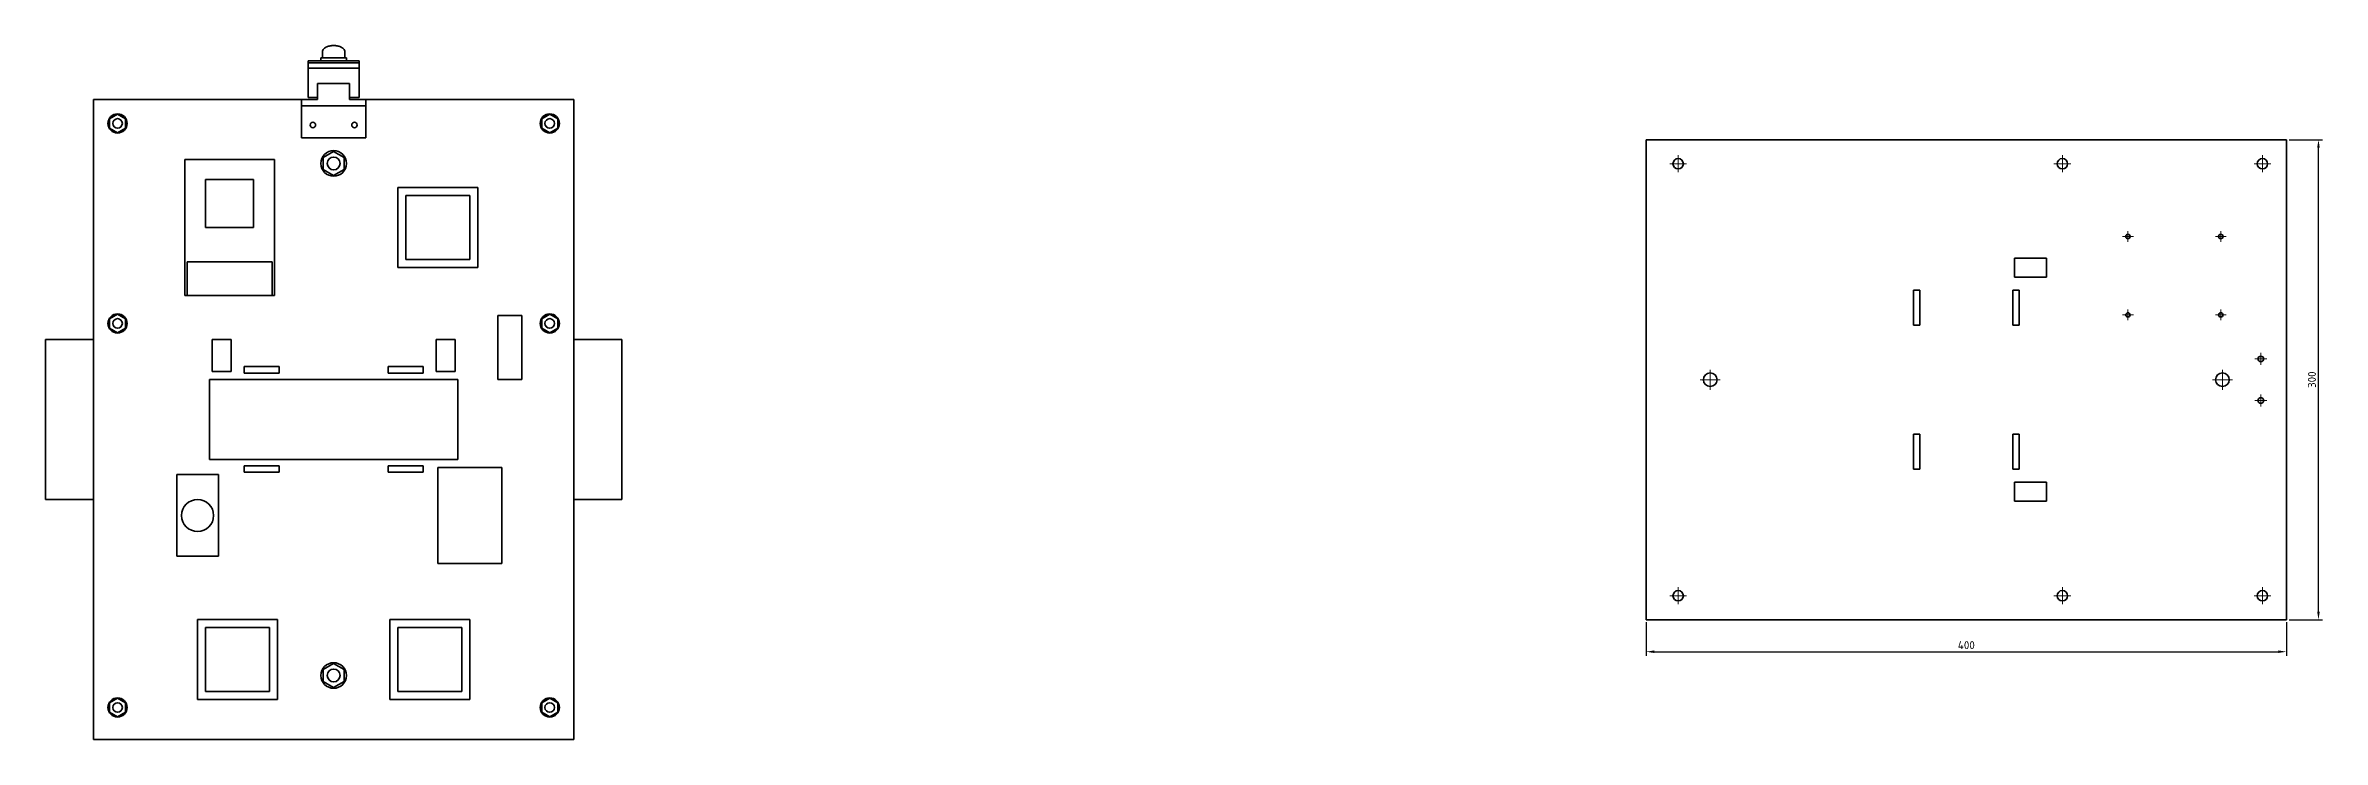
# Model space of a CAD drawing. Header units: millimetres. Extents: x 2065 to 9328, y -1428 to 511.
# Drawn here: x 4326 to 5748, y -170 to 264 of the extents above; entities that cross this region are included whole.
import ezdxf

# ---------------------------------------------------------------- set-up
doc = ezdxf.new("R2010")
doc.units = ezdxf.units.MM
doc.linetypes.add('CENTER_ISO', pattern=[26, 18, -3, 2, -3])
for name, color, linetype, lineweight in [('2D-VISIBLE', 7, 'Continuous', 35), ('CENTER', 1, 'CENTER_ISO', 18), ('DIMENSIONS', 4, 'Continuous', 18)]:
    doc.layers.add(name, color=color, linetype=linetype, lineweight=lineweight)
doc.styles.add('ISO', font='isocpeur.ttf')
doc.styles.add('OpenSansCondensed-Light', font='OpenSansCondensed-Light.ttf')
doc.dimstyles.new('EZDXF', dxfattribs={"dimtxt": 0.25, "dimasz": 0.175, "dimexe": 0.375, "dimexo": 0.125, "dimgap": 0.1, "dimtad": 1, "dimlfac": 100, "dimzin": 12, "dimdsep": 46, "dimtxsty": 'OpenSansCondensed-Light', "dimblk": 'ARCHTICK', "dimcen": 2.5, "dimazin": 3, "dimtfac": 0.5, "dimtmove": 2, "dimatfit": 3})

# ---------------------------------------------------------------- blocks, each defined once
blk = doc.blocks.new('_CLOSEDFILLED')
at = {"color": 0, "linetype": 'BYBLOCK'}
blk.add_solid([(-1, 0.16), (0, 0), (-1, -0.16)], dxfattribs=at)
blk = doc.blocks.new('*D11')
at = {"color": 4}
for p, q in [((5326, -96.6), (5326, -117.5)), ((5726, -96.6), (5726, -117.5)), ((5331, -115), (5721, -115))]:
    blk.add_line(p, q, dxfattribs=at)
at = {"layer": 'Defpoints'}
for p in [(5326, -95), (5726, -95), (5326, -115)]:
    blk.add_point(p, dxfattribs=at)
at = {"layer": 'DIMENSIONS', "color": 4, "xscale": 5, "yscale": 5, "rotation": 180}
blk.add_blockref('_CLOSEDFILLED', (5326, -115), dxfattribs=at)
at = {"layer": 'DIMENSIONS', "color": 4, "xscale": 5, "yscale": 5}
blk.add_blockref('_CLOSEDFILLED', (5726, -115), dxfattribs=at)
at = {"layer": 'DIMENSIONS', "color": 7, "insert": (5526, -110.9), "char_height": 5, "attachment_point": 5, "style": 'ISO'}
blk.add_mtext('400', dxfattribs=at)
blk = doc.blocks.new('*D12')
at = {"color": 4}
for p, q in [((5727.6, 205), (5748.5, 205)), ((5746, -90), (5746, 200)), ((5727.6, -95), (5748.5, -95))]:
    blk.add_line(p, q, dxfattribs=at)
at = {"layer": 'Defpoints'}
for p in [(5726, 205), (5726, -95), (5746, -95)]:
    blk.add_point(p, dxfattribs=at)
at = {"layer": 'DIMENSIONS', "color": 4, "xscale": 5, "yscale": 5}
for p, rotation in [((5746, 205), 90), ((5746, -95), 270)]:
    blk.add_blockref('_CLOSEDFILLED', p, dxfattribs=dict(at, rotation=rotation))
at = {"layer": 'DIMENSIONS', "color": 7, "insert": (5741.9, 55), "char_height": 5, "attachment_point": 5, "rotation": 90, "style": 'ISO'}
blk.add_mtext('300', dxfattribs=at)

msp = doc.modelspace()

# ---------------------------------------------------------------- linework, layer by layer
at = {"layer": '2D-VISIBLE'}
for p, q in [((4498, 254.27), (4498, 256.24)), ((4514, 256.24), (4498, 256.24)), ((4499, 259.84), (4499, 256.24)), ((4513, 259.84), (4513, 256.24)), ((4514, 254.27), (4514, 256.24)), ((4522, 254.27), (4490, 254.27)), ((4490, 252.96), (4490, 254.27)), ((4490, 249.68), (4490, 252.96)), ((4522, 252.96), (4490, 252.96)), ((4522, 252.96), (4490, 252.96)), ((4522, 249.68), (4490, 249.68)), ((4490, 231.33), (4490, 249.68)), ((4522, 252.96), (4522, 254.27)), ((4522, 249.68), (4522, 252.96)), ((4522, 231.33), (4522, 249.68)), ((4356, -169.85), (4356, 230.15)), ((4486, 230.15), (4356, 230.15)), ((4496, 230.15), (4486, 230.15)), ((4486, 226.15), (4486, 230.15)), ((4496, 231.33), (4490, 231.33)), ((4516, 240.15), (4496, 240.15)), ((4496, 230.15), (4496, 240.15)), ((4516, 230.15), (4516, 240.15)), ((4522, 231.33), (4516, 231.33)), ((4526, 230.15), (4516, 230.15)), ((4656, 230.15), (4526, 230.15)), ((4526, 226.15), (4526, 230.15)), ((4656, -169.85), (4656, 230.15)), ((4371, 220.92), (4366, 218.03)), ((4366, 218.03), (4366, 212.26)), ((4376, 218.03), (4371, 220.92)), ((4376, 212.26), (4376, 218.03)), ((4486, 206.15), (4486, 226.15)), ((4526, 226.15), (4486, 226.15)), ((4526, 206.15), (4526, 226.15)), ((4641, 220.92), (4636, 218.03)), ((4636, 218.03), (4636, 212.26)), ((4646, 218.03), (4641, 220.92)), ((4646, 212.26), (4646, 218.03)), ((4366, 212.26), (4371, 209.37)), ((4371, 209.37), (4376, 212.26)), ((4526, 206.15), (4486, 206.15)), ((4636, 212.26), (4641, 209.37)), ((4641, 209.37), (4646, 212.26)), ((5726, 205), (5326, 205)), ((5326, 205), (5326, -95)), ((5726, -95), (5726, 205)), ((4469, 192.65), (4413, 192.65)), ((4413, 107.65), (4413, 192.65)), ((4469, 107.65), (4469, 192.65)), ((4506, 197.65), (4499.5, 193.9)), ((4499.5, 193.9), (4499.5, 186.39)), ((4499.5, 186.39), (4506, 182.64)), ((4512.5, 193.9), (4506, 197.65)), ((4506, 182.64), (4512.5, 186.39)), ((4512.5, 186.39), (4512.5, 193.9)), ((4456, 180.15), (4426, 180.15)), ((4426, 150.15), (4426, 180.15)), ((4456, 150.15), (4456, 180.15)), ((4596, 175.15), (4546, 175.15)), ((4546, 125.15), (4546, 175.15)), ((4596, 125.15), (4596, 175.15)), ((4591, 170.15), (4551, 170.15)), ((4551, 130.15), (4551, 170.15)), ((4591, 130.15), (4591, 170.15)), ((4456, 150.15), (4426, 150.15)), ((4467.5, 128.65), (4414.5, 128.65)), ((4414.5, 107.65), (4414.5, 128.65)), ((4467.5, 107.65), (4467.5, 128.65)), ((4591, 130.15), (4551, 130.15)), ((5556, 131), (5576, 131)), ((5556, 119), (5556, 131)), ((5576, 131), (5576, 119)), ((4596, 125.15), (4546, 125.15)), ((5576, 119), (5556, 119)), ((4414.5, 107.65), (4413, 107.65)), ((4467.5, 107.65), (4414.5, 107.65)), ((4469, 107.65), (4467.5, 107.65)), ((5493, 111), (5497, 111)), ((5493, 89), (5493, 111)), ((5497, 111), (5497, 89)), ((5555, 111), (5559, 111)), ((5555, 89), (5555, 111)), ((5559, 111), (5559, 89)), ((4371, 95.92), (4366, 93.03)), ((4366, 93.03), (4366, 87.26)), ((4366, 87.26), (4371, 84.37)), ((4376, 93.03), (4371, 95.92)), ((4371, 84.37), (4376, 87.26)), ((4376, 87.26), (4376, 93.03)), ((4623.5, 95.15), (4608.5, 95.15)), ((4608.5, 55.15), (4608.5, 95.15)), ((4623.5, 55.15), (4623.5, 95.15)), ((4641, 95.92), (4636, 93.03)), ((4636, 93.03), (4636, 87.26)), ((4636, 87.26), (4641, 84.37)), ((4646, 93.03), (4641, 95.92)), ((4641, 84.37), (4646, 87.26)), ((4646, 87.26), (4646, 93.03)), ((5497, 89), (5493, 89)), ((5559, 89), (5555, 89)), ((4356, 80.15), (4326, 80.15)), ((4442, 80.15), (4430, 80.15)), ((4430, 80.15), (4430, 60.15)), ((4442, 80.15), (4442, 60.15)), ((4582, 80.15), (4570, 80.15)), ((4570, 80.15), (4570, 60.15)), ((4582, 80.15), (4582, 60.15)), ((4686, 80.15), (4656, 80.15)), ((4442, 60.15), (4430, 60.15)), ((4472, 63.15), (4450, 63.15)), ((4450, 63.15), (4450, 59.15)), ((4472, 59.15), (4450, 59.15)), ((4472, 63.15), (4472, 59.15)), ((4562, 63.15), (4540, 63.15)), ((4540, 63.15), (4540, 59.15)), ((4562, 59.15), (4540, 59.15)), ((4562, 63.15), (4562, 59.15)), ((4582, 60.15), (4570, 60.15)), ((4583.5, 55.15), (4428.5, 55.15)), ((4428.5, 5.15), (4428.5, 55.15)), ((4583.5, 5.15), (4583.5, 55.15)), ((4623.5, 55.15), (4608.5, 55.15)), ((5493, 21), (5497, 21)), ((5493, -1), (5493, 21)), ((5497, 21), (5497, -1)), ((5555, 21), (5559, 21)), ((5555, -1), (5555, 21)), ((5559, 21), (5559, -1)), ((4583.5, 5.15), (4428.5, 5.15)), ((4472, 1.15), (4450, 1.15)), ((4450, 1.15), (4450, -2.85)), ((4472, 1.15), (4472, -2.85)), ((4562, 1.15), (4540, 1.15)), ((4540, 1.15), (4540, -2.85)), ((4562, 1.15), (4562, -2.85)), ((4611, 0.15), (4571, 0.15)), ((4571, -59.85), (4571, 0.15)), ((4611, -59.85), (4611, 0.15)), ((4434, -4.35), (4408, -4.35)), ((4408, -55.35), (4408, -4.35)), ((4434, -55.35), (4434, -4.35)), ((4472, -2.85), (4450, -2.85)), ((4562, -2.85), (4540, -2.85)), ((5497, -1), (5493, -1)), ((5559, -1), (5555, -1)), ((5556, -9), (5576, -9)), ((5556, -21), (5556, -9)), ((5576, -9), (5576, -21)), ((4326, -19.85), (4356, -19.85)), ((4656, -19.85), (4686, -19.85)), ((5576, -21), (5556, -21)), ((4434, -55.35), (4408, -55.35)), ((4611, -59.85), (4571, -59.85)), ((4471, -94.85), (4421, -94.85)), ((4421, -144.85), (4421, -94.85)), ((4471, -144.85), (4471, -94.85)), ((4591, -94.85), (4541, -94.85)), ((4541, -144.85), (4541, -94.85)), ((4591, -144.85), (4591, -94.85)), ((5326, -95), (5726, -95)), ((4466, -99.85), (4426, -99.85)), ((4426, -139.85), (4426, -99.85)), ((4466, -139.85), (4466, -99.85)), ((4586, -99.85), (4546, -99.85)), ((4546, -139.85), (4546, -99.85)), ((4586, -139.85), (4586, -99.85)), ((4506, -122.35), (4499.5, -126.1)), ((4499.5, -126.1), (4499.5, -133.61)), ((4512.5, -126.1), (4506, -122.35)), ((4512.5, -133.61), (4512.5, -126.1)), ((4466, -139.85), (4426, -139.85)), ((4499.5, -133.61), (4506, -137.36)), ((4506, -137.36), (4512.5, -133.61)), ((4586, -139.85), (4546, -139.85)), ((4371, -144.08), (4366, -146.97)), ((4366, -146.97), (4366, -152.74)), ((4366, -152.74), (4371, -155.63)), ((4376, -146.97), (4371, -144.08)), ((4371, -155.63), (4376, -152.74)), ((4376, -152.74), (4376, -146.97)), ((4471, -144.85), (4421, -144.85)), ((4591, -144.85), (4541, -144.85)), ((4641, -144.08), (4636, -146.97)), ((4636, -146.97), (4636, -152.74)), ((4636, -152.74), (4641, -155.63)), ((4646, -146.97), (4641, -144.08)), ((4641, -155.63), (4646, -152.74)), ((4646, -152.74), (4646, -146.97)), ((4656, -169.85), (4356, -169.85))]:
    msp.add_line(p, q, dxfattribs=at)
for points in [[(4499, 259.84), (4499.06, 260.38), (4499.25, 260.9), (4499.53, 261.37), (4499.89, 261.8), (4500.29, 262.17), (4500.74, 262.49), (4501.21, 262.77), (4501.71, 263.01), (4502.22, 263.22), (4502.74, 263.39), (4503.27, 263.54), (4503.81, 263.65), (4504.35, 263.74), (4504.9, 263.8), (4505.45, 263.84), (4506, 263.85), (4506.55, 263.84), (4507.1, 263.8), (4507.65, 263.74), (4508.19, 263.65), (4508.73, 263.54), (4509.26, 263.39), (4509.78, 263.22), (4510.29, 263.01), (4510.79, 262.77), (4511.26, 262.49), (4511.71, 262.17), (4512.11, 261.8), (4512.47, 261.37), (4512.75, 260.9), (4512.94, 260.38), (4513, 259.84)], [(4326, -19.85), (4326, -16.73), (4326, -13.6), (4326, -10.48), (4326, -7.35), (4326, -4.23), (4326, -1.1), (4326, 2.02), (4326, 5.15), (4326, 8.27), (4326, 11.4), (4326, 14.52), (4326, 17.65), (4326, 20.77), (4326, 23.9), (4326, 27.02), (4326, 30.15), (4326, 33.27), (4326, 36.4), (4326, 39.52), (4326, 42.65), (4326, 45.77), (4326, 48.9), (4326, 52.02), (4326, 55.15), (4326, 58.27), (4326, 61.4), (4326, 64.52), (4326, 67.65), (4326, 70.77), (4326, 73.9), (4326, 77.02), (4326, 80.15)], [(4356, -19.85), (4356, -16.73), (4356, -13.6), (4356, -10.48), (4356, -7.35), (4356, -4.23), (4356, -1.1), (4356, 2.02), (4356, 5.15), (4356, 8.27), (4356, 11.4), (4356, 14.52), (4356, 17.65), (4356, 20.77), (4356, 23.9), (4356, 27.02), (4356, 30.15), (4356, 33.27), (4356, 36.4), (4356, 39.52), (4356, 42.65), (4356, 45.77), (4356, 48.9), (4356, 52.02), (4356, 55.15), (4356, 58.27), (4356, 61.4), (4356, 64.52), (4356, 67.65), (4356, 70.77), (4356, 73.9), (4356, 77.02), (4356, 80.15)], [(4656, -19.85), (4656, -16.73), (4656, -13.6), (4656, -10.48), (4656, -7.35), (4656, -4.23), (4656, -1.1), (4656, 2.02), (4656, 5.15), (4656, 8.27), (4656, 11.4), (4656, 14.52), (4656, 17.65), (4656, 20.77), (4656, 23.9), (4656, 27.02), (4656, 30.15), (4656, 33.27), (4656, 36.4), (4656, 39.52), (4656, 42.65), (4656, 45.77), (4656, 48.9), (4656, 52.02), (4656, 55.15), (4656, 58.27), (4656, 61.4), (4656, 64.52), (4656, 67.65), (4656, 70.77), (4656, 73.9), (4656, 77.02), (4656, 80.15)], [(4686, -19.85), (4686, -16.73), (4686, -13.6), (4686, -10.48), (4686, -7.35), (4686, -4.23), (4686, -1.1), (4686, 2.02), (4686, 5.15), (4686, 8.27), (4686, 11.4), (4686, 14.52), (4686, 17.65), (4686, 20.77), (4686, 23.9), (4686, 27.02), (4686, 30.15), (4686, 33.27), (4686, 36.4), (4686, 39.52), (4686, 42.65), (4686, 45.77), (4686, 48.9), (4686, 52.02), (4686, 55.15), (4686, 58.27), (4686, 61.4), (4686, 64.52), (4686, 67.65), (4686, 70.77), (4686, 73.9), (4686, 77.02), (4686, 80.15)]]:
    msp.add_lwpolyline(points, dxfattribs=at)
for centre, radius in [((4371, 215.15), 6), ((4371, 215.15), 3), ((4493, 214.15), 1.7), ((4519, 214.15), 1.7), ((4641, 215.15), 6), ((4641, 215.15), 3), ((4506, 190.15), 8), ((4506, 190.15), 4), ((5346, 190), 3.25), ((5586, 190), 3.25), ((5711, 190), 3.25), ((5627, 144.5), 1.35), ((5685, 144.5), 1.35), ((4371, 90.15), 6), ((4371, 90.15), 3), ((4641, 90.15), 6), ((4641, 90.15), 3), ((5627, 95.5), 1.35), ((5685, 95.5), 1.35), ((5366, 55), 4.25), ((5686, 55), 4.25), ((5710, 68), 1.7), ((5710, 42), 1.7), ((4421, -29.85), 10), ((5346, -80), 3.25), ((5586, -80), 3.25), ((5711, -80), 3.25), ((4506, -129.85), 8), ((4506, -129.85), 4), ((4371, -149.85), 6), ((4371, -149.85), 3), ((4641, -149.85), 6), ((4641, -149.85), 3)]:
    msp.add_circle(centre, radius, dxfattribs=at)
at = {"layer": 'CENTER'}
for p, q in [((5340.75, 190), (5351.25, 190)), ((5346, 184.75), (5346, 195.25)), ((5580.75, 190), (5591.25, 190)), ((5586, 184.75), (5586, 195.25)), ((5705.75, 190), (5716.25, 190)), ((5711, 184.75), (5711, 195.25)), ((5623.65, 144.5), (5630.35, 144.5)), ((5627, 141.15), (5627, 147.85)), ((5681.65, 144.5), (5688.35, 144.5)), ((5685, 141.15), (5685, 147.85)), ((5623.65, 95.5), (5630.35, 95.5)), ((5627, 92.15), (5627, 98.85)), ((5681.65, 95.5), (5688.35, 95.5)), ((5685, 92.15), (5685, 98.85)), ((5710, 64.3), (5710, 71.7)), ((5366, 48.75), (5366, 61.25)), ((5686, 48.75), (5686, 61.25)), ((5706.3, 68), (5713.7, 68)), ((5359.75, 55), (5372.25, 55)), ((5679.75, 55), (5692.25, 55)), ((5710, 38.3), (5710, 45.7)), ((5706.3, 42), (5713.7, 42)), ((5340.75, -80), (5351.25, -80)), ((5346, -85.25), (5346, -74.75)), ((5580.75, -80), (5591.25, -80)), ((5586, -85.25), (5586, -74.75)), ((5705.75, -80), (5716.25, -80)), ((5711, -85.25), (5711, -74.75))]:
    msp.add_line(p, q, dxfattribs=at)

# ---------------------------------------------------------------- dimensions: what is measured, and where the dimension line sits
at = {"layer": 'DIMENSIONS'}
dim = msp.add_linear_dim(base=(5746, -95), p1=(5726, -95), p2=(5726, 205), angle=90, dimstyle='EZDXF', override={"dimscale": 2, "dimtxt": 2.5, "dimasz": 2.5, "dimexe": 1.25, "dimexo": 0.8, "dimgap": 0.8, "dimtad": 1, "dimtih": 0, "dimtoh": 0, "dimdec": 1, "dimlfac": 1, "dimzin": 8, "dimdsep": 46, "dimpost": '', "dimtxsty": 'ISO', "dimtsz": 0, "dimdle": 0, "dimclrd": 4, "dimclre": 4, "dimclrt": 7}, dxfattribs=at)
dim.commit()
dim.dimension.update_dxf_attribs({"geometry": '*D12', "text_midpoint": (5741.9, 55)})
dim = msp.add_linear_dim(base=(5326, -115), p1=(5326, -95), p2=(5726, -95), dimstyle='EZDXF', override={"dimscale": 2, "dimtxt": 2.5, "dimasz": 2.5, "dimexe": 1.25, "dimexo": 0.8, "dimgap": 0.8, "dimtad": 1, "dimtih": 0, "dimtoh": 0, "dimdec": 1, "dimlfac": 1, "dimzin": 8, "dimdsep": 46, "dimpost": '', "dimtxsty": 'ISO', "dimtsz": 0, "dimdle": 0, "dimclrd": 4, "dimclre": 4, "dimclrt": 7}, dxfattribs=at)
dim.commit()
dim.dimension.update_dxf_attribs({"geometry": '*D11', "text_midpoint": (5526, -110.9)})

doc.saveas('drawing.dxf')
